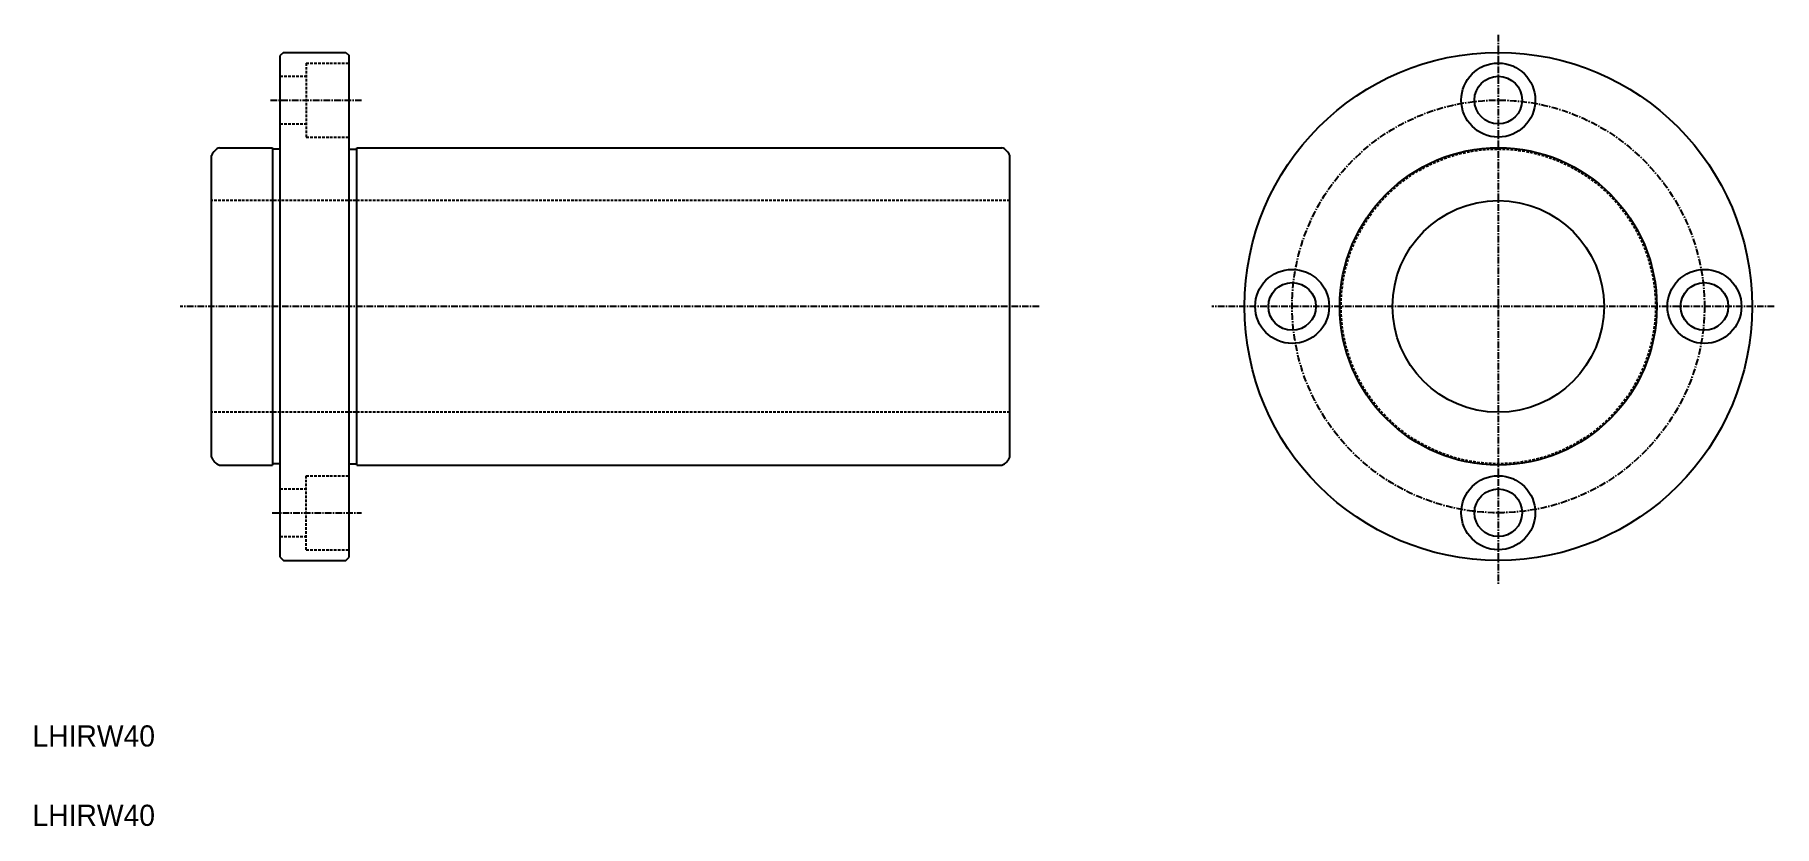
# Model space of a CAD drawing. Extents: x 10 to 340, y 10 to 160.
import ezdxf

# ---------------------------------------------------------------- set-up
doc = ezdxf.new("R2010")
doc.units = 0
doc.linetypes.add('CENTER', pattern=[2, 1.25, -0.25, 0.25, -0.25])
doc.linetypes.add('DASHED', pattern=[0.75, 0.5, -0.25])
doc.layers.get('0').update_dxf_attribs({"linetype": 'CONTINUOUS'})
doc.layers.add('CENTER', color=1, linetype='CENTER')

msp = doc.modelspace()

# ---------------------------------------------------------------- linework, layer by layer
at = {"color": 7, "linetype": 'CONTINUOUS'}
for p, q in [((57.49, 156.19), (56.89, 155.59)), ((56.89, 60.79), (56.89, 155.59)), ((57.49, 156.19), (69.29, 156.19)), ((69.29, 156.19), (69.89, 155.59)), ((69.89, 60.79), (69.89, 155.59)), ((43.89, 79.68), (43.89, 136.69)), ((45.39, 138.19), (55.39, 138.19)), ((55.39, 138.19), (55.39, 78.19)), ((56.89, 137.94), (55.39, 137.94)), ((69.89, 137.94), (71.39, 137.94)), ((71.39, 138.19), (193.39, 138.19)), ((71.39, 78.19), (71.39, 138.19)), ((194.89, 79.68), (194.89, 136.69)), ((45.39, 78.19), (55.39, 78.19)), ((56.89, 78.44), (55.39, 78.44)), ((69.89, 78.44), (71.39, 78.44)), ((71.39, 78.19), (193.39, 78.19)), ((56.89, 60.79), (57.49, 60.19)), ((57.49, 60.19), (69.29, 60.19)), ((69.29, 60.19), (69.89, 60.79))]:
    msp.add_line(p, q, dxfattribs=at)
at = {"color": 3, "linetype": 'DASHED'}
for p, q in [((56.89, 151.69), (61.79, 151.69)), ((61.79, 154.19), (69.89, 154.19)), ((61.79, 154.19), (61.79, 140.19)), ((56.89, 142.69), (61.79, 142.69)), ((61.79, 140.19), (69.89, 140.19)), ((194.89, 128.19), (43.89, 128.19)), ((194.89, 88.19), (43.89, 88.19)), ((61.79, 76.19), (69.89, 76.19)), ((61.79, 62.19), (61.79, 76.19)), ((56.89, 73.69), (61.79, 73.69)), ((56.89, 64.69), (61.79, 64.69)), ((61.79, 62.19), (69.89, 62.19))]:
    msp.add_line(p, q, dxfattribs=at)
at = {"color": 7, "linetype": 'CONTINUOUS'}
for centre, radius in [((287.32, 108.19), 48), ((287.32, 147.19), 7), ((287.32, 147.19), 4.5), ((287.32, 108.19), 30), ((287.32, 108.19), 20), ((248.32, 108.19), 7), ((326.32, 108.19), 7), ((248.32, 108.19), 4.5), ((326.32, 108.19), 4.5), ((287.32, 69.19), 7), ((287.32, 69.19), 4.5)]:
    msp.add_circle(centre, radius, dxfattribs=at)
at = {"color": 3, "linetype": 'DASHED'}
msp.add_circle((287.32, 108.19), 29.75, dxfattribs=at)
at = {"color": 7, "linetype": 'CONTINUOUS'}
for centre, start, end in [((46.24, 135.84), 109.9484, 160.0516), ((192.54, 135.84), 19.9484, 70.0516), ((46.24, 80.54), 199.9484, 250.0516), ((192.54, 80.54), 289.9484, 340.0516)]:
    msp.add_arc(centre, 2.5, start, end, dxfattribs=at)
at = {"layer": 'CENTER', "color": 1, "linetype": 'CENTER'}
for p, q in [((287.32, 159.53), (287.32, 55.61)), ((55.06, 147.19), (72.24, 147.19)), ((200.47, 108.19), (37.96, 108.19)), ((339.52, 108.19), (233.14, 108.19)), ((55.34, 69.19), (72.24, 69.19))]:
    msp.add_line(p, q, dxfattribs=at)
msp.add_circle((287.32, 108.19), 39, dxfattribs=at)

# ---------------------------------------------------------------- texts
at = {"color": 7, "linetype": 'CONTINUOUS'}
for p in [(10, 25), (10, 10)]:
    msp.add_text('LHIRW40', height=4, dxfattribs=at).set_placement(p)

doc.saveas('drawing.dxf')
